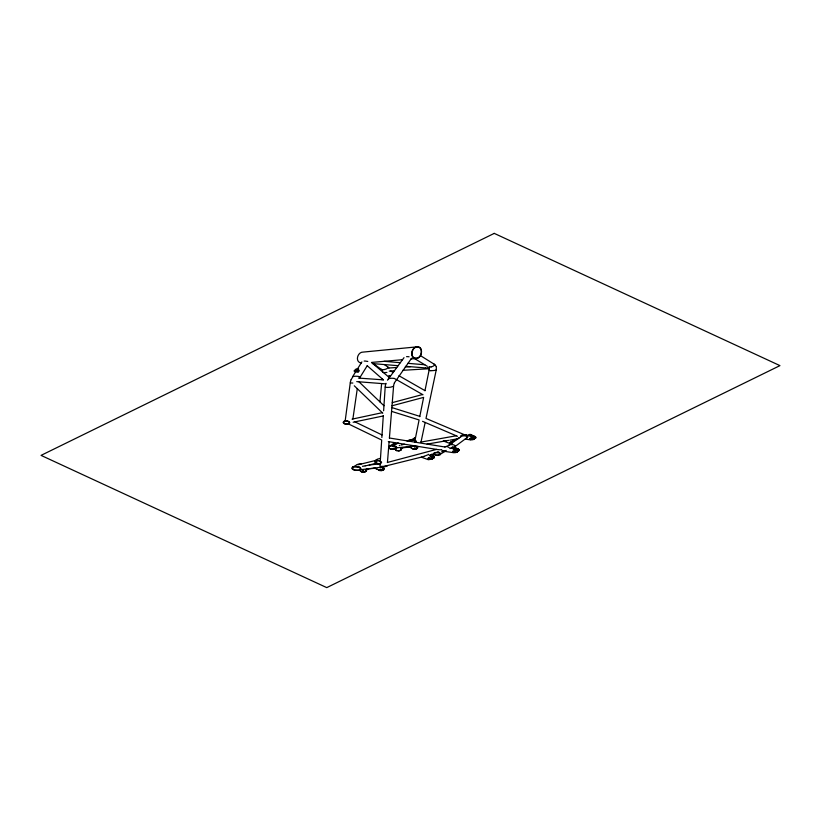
<?xml version="1.0" encoding="UTF-8"?>
<svg xmlns="http://www.w3.org/2000/svg" width="821" height="821" viewBox="0 0 821 821"><rect width="100%" height="100%" fill="white"/><g stroke="black" fill="none" stroke-linecap="round" stroke-linejoin="round"><path stroke-width="1.23" d="M382.668 371.913L382.504 370.784A12.736 5.86 -7.8 0 0 382.391 370.497L382.206 370.148A8.415 3.869 -7.8 0 0 381.744 369.594M434.33 452.956L433.56 453.9L434.155 454.813L438.106 455.47L444.366 451.827A2.607 1.201 -7.8 0 0 444.695 451.519M383.623 410.777L385.213 386.65A55.171 25.389 -7.8 0 1 385.993 383.335M380.061 464.686L380.852 463.198M380.38 459.893L381.693 440.046L348.402 423.903C345.641 425.565 340.14 422.138 345.302 420.783M381.857 437.49L383.294 415.703M387.43 462.572L389.113 441.739M389.4 438.147L393.577 386.239L390.878 387.122A12.212 5.614 -7.8 0 1 389.318 387.317L387.851 387.399A6.937 3.192 -7.8 0 1 386.773 387.399L385.213 387.091M379.938 401.9L381.621 383.551M381.97 379.743L382.063 378.717M389.236 377.486L389.421 375.71M345.179 420.834L350.28 382.73A51.928 23.901 -7.8 0 1 350.557 381.344L350.998 379.907M352.886 418.977L357.289 388.682M429.096 370.209L429.137 368.732M436.29 369.686L436.351 367.603A25.235 11.617 -7.8 0 0 436.218 366.936M366.577 470.679L366.792 469.448M359.577 378.153L360.121 377.013L358.5 376.439A9.513 4.372 -7.8 0 0 355.401 376.254A6.004 2.761 -7.8 0 0 353.677 376.398A2.412 1.108 -7.8 0 0 353.051 376.541L351.09 379.671M415.282 438.896L419.09 419.952L391.555 411.372M419.747 416.719L423.636 397.385L392.007 405.79M424.97 390.714L429.044 370.445L430.142 370.682A7.389 3.407 -7.8 0 0 430.922 370.692M421.009 442.067L425.155 422.456M436.228 369.994L425.996 418.443L464.183 434.627M401.377 449.559L401.643 448.41M394.398 382.832L411.578 358.223M360.111 377.198L367.285 365.622M381.447 462.716C382.73 462.274 378.337 459.267 375.638 461.135M387.512 380.195L404.004 357.669M361.148 363.087C354.569 361.774 357.617 351.819 363.108 352.096L417.027 346.852A2.176 1.006 -7.8 0 0 416.257 346.996C410.161 348.422 410.284 359.393 416.35 358.479C422.599 358.151 423.503 346.144 417.314 346.842M352.455 376.931L355.483 372.108L358.387 371.841M357.381 369.081L361.897 361.897M420.485 355.647L434.648 364.493M388.312 379.015L388.702 378.738A2.299 1.057 -7.8 0 1 389.554 378.481A5.265 2.422 -7.8 0 1 391.412 378.276L391.648 378.265A8.261 3.797 -7.8 0 1 394.46 378.491M467.365 437.501L467.262 437.593A2.545 1.17 -7.8 0 0 467.303 437.049L466.513 436.3M475.441 438.086L475.297 438.188A2.268 1.047 -7.8 0 1 474.538 438.578M440.313 454.742C442.262 452.402 436.546 451.776 434.453 452.905A2.442 1.129 -7.8 0 0 434.135 453.1L434.135 453.1M466.554 438.147L467.211 437.521L454.506 446.932L455.008 446.367A3.294 1.519 -7.8 0 0 454.721 445.454L454.229 445.115A4.813 2.217 -7.8 0 0 452.238 444.633L452.012 444.623A3.592 1.652 -7.8 0 0 449.97 444.808L449.046 445.115A2.165 0.995 -7.8 0 0 448.625 445.362L461.115 436.546A2.083 0.954 -7.8 0 1 461.515 436.31L462.418 436.013A4.013 1.847 -7.8 0 1 466.451 436.32M461.022 435.684L461.72 435.253M449.887 448.584L452.217 447.26M469.171 434.997L470.033 434.371L475.01 436.495M432.308 459.031L428.388 459.719L421.306 457.143M431.271 454.516L429.886 455.47L432.431 457.718M451.242 442.858L451.817 442.632A1.426 0.657 -7.8 0 1 452.587 442.57M415.293 441.883C417.201 440.035 412.296 439.451 411.044 440.364M349.048 423.605C351.696 422.374 346.729 419.685 344.215 421.245M383.222 470.105L383.766 469.745A2.278 1.047 -7.8 0 0 384.238 468.863M416.791 448.697L417.232 448.42A2.165 0.995 -7.8 0 0 417.715 447.599M395.66 448.471L396.286 447.096A4.926 2.268 -7.8 0 1 392.859 446.142M416.165 441.636C415.898 442.375 416.288 439.214 413.733 439.81M366.043 471.326L365.478 471.675A1.95 0.893 -7.8 0 0 365.95 471.069L366.187 469.838A1.786 0.821 -7.8 0 1 366.638 469.273M380.185 458.426C372.139 459.75 374.438 464.963 380.123 463.475M414.359 438.116L410.623 440.333A2.504 1.149 -7.8 0 0 410.018 441.298M436.136 370.086L435.376 370.302A11.925 5.49 -7.8 0 1 430.933 370.651M352.825 467.128L357.268 464.583M392.869 444.202L389.318 446.234A2.925 1.344 -7.8 0 0 388.918 446.511M427.433 455.008L424.283 456.271M395.743 448.687L395.117 448.954L395.763 450.021M448.081 445.68L446.285 446.501L447.158 446.634A9.308 4.29 -7.8 0 1 449.251 447.691M410.716 440.282L413.579 439.964M395.435 448.594C385.234 451.653 389.092 441.944 396.245 447.014M400.227 450.534L400.812 448.769A1.909 0.883 -7.8 0 1 402.044 447.886M365.324 471.757L361.527 471.901L359.783 469.981M459.432 437.737L451.447 441.626A1.919 0.883 -7.8 0 0 451.201 441.77L450.093 442.55A1.97 0.903 -7.8 0 1 450.39 442.375L458.385 438.476M383.007 470.217L379.6 470.505L376.716 468.935A4.002 1.847 -7.8 0 0 373.699 468.298M468.77 434.945L470.033 434.371M446.09 446.573L444.931 447.004M395.229 448.913L396.358 450.452L398.719 450.832M445.67 450.657L445.7 450.637A5.357 2.463 -7.8 0 0 446.255 450.421M355.339 369.676L354.025 370.959L355.514 372.108M381.201 469.715L379.846 469.53M472.352 438.907L472.393 438.896A3.766 1.734 -7.8 0 1 471.623 438.845L470.176 438.64M380.061 469.109L381.488 469.355M357.956 371.964C363.354 368.855 350.136 369.871 358.561 368.732M395.075 448.964L391.268 449.21L388.61 447.948M382.514 467.057L383.376 469.14M424.077 456.332L422.107 456.917M357.135 371.359L357.197 371.338A1.283 0.595 -7.8 0 1 355.667 371.133A1.283 0.595 -7.8 0 1 356.119 370.353A1.293 0.595 -7.8 0 1 357.587 370.528A1.293 0.595 -7.8 0 1 357.135 371.308M444.992 450.873L444.418 451.047M392.253 402.639L422.558 394.532M393.259 444.541L398.226 443.207M407.011 440.856L411.988 439.522M392.469 444.808L398.349 443.227M407.124 440.877L411.824 439.615M387.44 462.449L436.536 449.385M401.243 445.044L404.414 444.202M384.957 465.538A5.675 2.617 -7.8 0 0 385.675 466L421.368 457.123M430.461 454.721L433.56 453.91M441.626 451.786L444.038 451.15L442.663 450.77A7.235 3.335 -7.8 0 1 442.191 450.401A11.884 5.47 -7.8 0 1 441.575 449.692M363.405 471.295L362.205 471.038M386.978 466.195L387.009 466.184A16.01 7.368 -7.8 0 1 381.652 467.159L360.142 469.797L360.973 468.524L359.803 467.241L354.21 466.626A2.966 1.365 -7.8 0 0 352.876 467.098M399.868 445.393L399.283 445.536M358.233 464.737L377.568 459.986M367.326 465.435L376.121 463.311M362.543 470.628L363.816 470.905M431.323 366.823L431.538 366.771A4.444 2.042 -7.8 0 0 433.97 365.632A3.407 1.57 -7.8 0 0 434.514 364.565L434.135 364.114M352.055 419.151L382.288 412.686M384.454 369.512L384.875 369.419A4.926 2.268 -7.8 0 0 387.122 368.496L387.266 368.403A3.551 1.632 -7.8 0 0 387.902 367.736L387.923 367.151A1.806 0.831 -7.8 0 0 387.728 366.956L384.361 364.575M353.143 422.23L383.274 415.96M366.494 465.62L365.786 465.764M365.612 465.794L365.171 465.876M420.691 442.119L456.271 435.777M364.267 472.085L364.329 472.075A3.366 1.55 -7.8 0 1 360.747 471.131M364.627 465.979L362.492 466.328M427.074 444.11L443.925 441.195M449.867 440.169L456.938 438.948M381.847 470.566L381.909 470.556A1.991 0.913 -7.8 0 0 383.171 469.191M448.656 440.374L446.491 440.682M381.714 470.587L381.786 470.577A3.5 1.611 -7.8 0 1 378.584 469.971M446.419 440.692L445.977 440.744M437.295 452.032L438.742 451.93M445.844 440.754L444.11 440.918M398.883 450.883L399.796 450.698L396.574 450.626M406.539 356.683L407.647 356.642A5.059 2.33 -7.8 0 1 408.386 356.694L409.084 356.796M415.18 445.947L397.302 447.763L395.896 448.605L396.738 447.455L395.763 446.244L390.663 445.741A2.986 1.375 -7.8 0 0 389.37 446.203M417.027 347.098C411.834 346.698 409.145 358.49 416.421 358.233C422.743 357.556 422.856 346.4 417.222 347.088M369.286 464.963L380.123 463.865M416.226 358.49L411.054 358.941M402.516 359.701L371.492 362.43L389.359 377.588M381.632 467.149L380.482 466.821A6.363 2.925 -7.8 0 1 380.195 464.994M388.836 367.993L396.769 367.521M405.235 367.008L410.377 366.7M389.257 371.123L394.337 370.815M402.854 370.302L429.475 368.711M440.764 449.764L439.04 449.754M415.241 448.009L414.492 447.856M428.983 368.075L427.546 368.054M427.433 368.044L425.678 367.952M358.418 378.071L383.458 379.856M356.725 381.621L385.808 383.879M372.919 363.631L398.103 365.694M405.738 366.32L425.442 367.931M384.064 361.322L400.309 362.697M407.883 363.334L424.796 364.76M465.528 434.699L465.835 434.75A4.659 2.145 -7.8 0 1 466.328 434.853L464.234 434.761A3.91 1.796 -7.8 0 0 462.808 435.068L462.295 435.263A3.653 1.683 -7.8 0 0 460.776 436.803M465.22 439.122L470.31 439.82M443.689 451.242L453.213 452.628M388.312 441.606L438.363 449.682M389.411 438.004L444.992 447.014M394.46 378.491L422.979 394.768M367.787 361.445L365.129 361.045A4.259 1.96 -7.8 0 0 364.165 361.076M391.863 407.575L419.818 416.36M443.268 440.949L449.682 443.371M428.336 458.036L429.034 458.303A4.382 2.011 -7.8 0 0 430.286 458.59A4.002 1.837 -7.8 0 0 430.789 458.631M350.351 382.843L351.809 383.027A8.795 4.043 -7.8 0 0 352.845 383.017M473.717 437.47L470.105 435.93L471.275 435.068L474.866 436.608A2.894 1.334 -7.8 0 1 475.564 438.096M468.411 435.376L473.573 437.572A2.925 1.344 -7.8 0 1 474.281 439.081M457.502 436.31L422.569 421.337M452.771 446.686L458.282 449.036M458.108 449.159L454.249 447.517L452.894 448.502L456.774 450.165M451.222 447.989L456.609 450.288M396.481 450.585L395.866 450.175M354.939 421.861L382.022 434.935M388.928 375.433L390.344 376.244M390.724 371.03L393.156 372.426M398.944 375.731L424.991 390.642M414.595 358.633L427.341 366.299M412.347 448.697L410.9 447.712A3.233 1.488 -7.8 0 0 408.294 447.229L402.783 447.763A2.258 1.037 -7.8 0 0 402.208 447.856M372.313 363.139L381.447 369.368M352.568 469.355L355.308 470.402L358.726 470.32A3.192 1.468 -7.8 0 0 359.69 470.033A2.873 1.324 -7.8 0 0 360.009 469.869M367.223 365.725L383.356 379.846M431.384 454.485L433.878 456.692A2.802 1.293 -7.8 0 1 433.94 457.902M428.213 454.28L432.257 457.841M431.63 454.413L434.052 456.568M358.962 381.796L383.951 405.738M354.282 385.798L382.802 413.179M360.409 471.192L359.68 470.023M382.104 467.303L383.212 469.181M383.191 466.964L384.187 468.668M415.939 446.111C418.833 450.185 412.83 449.816 411.013 447.691A3.438 1.58 -7.8 0 0 408.181 447.168M417.037 446.244L417.663 447.424M436.074 366.484L435.746 365.766A14.891 6.855 -7.8 0 0 434.761 364.575M463.988 434.627A6.188 2.853 -7.8 0 1 464.768 434.637M366.474 470.936A2.145 0.985 -7.8 0 1 366.063 471.326M361.209 463.927A4.464 2.053 -7.8 0 0 358.654 464.07A2.956 1.355 -7.8 0 0 357.32 464.553M458.18 449.108A3.089 1.416 -7.8 0 1 458.918 450.729A3.11 1.426 -7.8 0 0 458.015 449.231M402.895 447.804A1.806 0.831 -7.8 0 0 401.079 448.718L400.894 449.867A1.919 0.883 -7.8 0 1 400.412 450.431L400.864 450.154A2.042 0.934 -7.8 0 0 401.274 449.795M431.487 456.753A1.642 0.759 -7.8 0 1 432.493 457.492M450.544 443.976A2.596 1.201 -7.8 0 1 449.98 442.529M455.665 451.499A1.652 0.759 -7.8 0 0 453.644 450.801L453.018 450.986A1.663 0.759 -7.8 0 0 454.896 451.807L455.573 451.612A1.139 0.523 -7.8 0 1 455.101 451.745M432.369 457.738A2.72 1.252 -7.8 0 1 432.38 459.042M410.387 441.277A2.196 1.006 -7.8 0 1 410.9 440.425M392.931 444.171A2.986 1.375 -7.8 0 1 394.172 443.72A4.084 1.878 -7.8 0 1 396.564 443.535M415.139 441.975A1.97 0.903 -7.8 0 1 414.81 442.119M472.198 438.157A1.765 0.811 -7.8 0 1 471.736 438.045M466.605 434.935A4.413 2.032 -7.8 0 1 467.016 435.099A1.129 0.523 -7.8 0 0 467.765 435.222M473.491 437.624A2.915 1.344 -7.8 0 1 474.128 439.184M428.234 458.118A1.488 0.688 -7.8 0 1 429.988 457.913A1.488 0.688 -7.8 0 1 430.532 458.631M428.336 458.251A1.488 0.688 -7.8 0 0 428.89 458.96A1.488 0.688 -7.8 0 0 430.635 458.765L430.317 458.857A1.642 0.759 -7.8 0 1 428.377 458.549M429.681 367.018A2.935 1.355 -7.8 0 1 428.747 366.946M456.671 450.236A3.11 1.437 -7.8 0 1 457.43 451.868M456.507 450.36A3.11 1.437 -7.8 0 1 457.266 451.991M472.609 437.029A1.55 0.718 -7.8 0 1 473.881 437.265M455.398 449.631A1.673 0.77 -7.8 0 1 457.215 450.37M376.675 468.955A3.879 1.786 -7.8 0 0 374.181 468.35A2.648 1.221 -7.8 0 0 373.822 468.381L367.859 468.842A2.022 0.934 -7.8 0 0 365.704 469.91L365.571 471.141A1.724 0.79 -7.8 0 1 364.38 471.993M470.002 438.896A1.406 0.647 -7.8 0 0 471.921 439.071L472.137 438.968A1.529 0.698 -7.8 0 1 470.207 438.26M470.361 438.178A1.406 0.647 -7.8 0 1 472.67 438.229M433.991 456.589A2.709 1.242 -7.8 0 1 434.001 457.882L433.745 457.995A2.104 0.965 -7.8 0 1 432.985 458.364M352.712 469.253A4.177 1.919 -7.8 0 1 352.63 467.087M434.494 452.853A3.192 1.468 -7.8 0 1 435.13 452.545M393.598 385.962A48.552 22.341 -7.8 0 1 394.306 383.099M381.437 369.368A2.227 1.026 -7.8 0 0 382.802 369.666A3.582 1.652 -7.8 0 0 384.454 369.512M383.838 466.277A5.306 2.442 -7.8 0 1 381.365 466.328M414.451 438.055A2.299 1.057 -7.8 0 1 415.385 437.716M458.703 450.77A2.299 1.057 -7.8 0 1 457.974 451.119M474.784 436.659A2.904 1.334 -7.8 0 1 475.421 438.209M457.153 452.084A3.12 1.437 -7.8 0 1 453.305 452.556M366.966 469.109A1.899 0.872 -7.8 0 1 367.993 468.904M474.035 439.266A2.966 1.365 -7.8 0 1 470.392 439.758M387.728 366.956A14.819 6.814 -7.8 0 1 388.887 368.065M416.688 448.892A3.027 1.396 -7.8 0 1 412.573 448.625M451.181 443.443A1.273 0.585 -7.8 0 1 451.088 442.981M386.907 372.426A9.944 4.577 -7.8 0 1 384.095 372.57A4.936 2.268 -7.8 0 1 383.397 372.529M455.06 451.673A1.652 0.759 -7.8 0 1 453.161 451.427M468.011 436.269A4.864 2.237 -7.8 0 1 467.57 437.265M452.299 442.765A3.879 1.786 -7.8 0 1 451.745 442.642M432.195 457.861A2.802 1.293 -7.8 0 1 432.318 459.062M431.323 366.823A3.633 1.673 -7.8 0 1 429.681 367.028M392.787 446.162A4.587 2.114 -7.8 0 1 392.417 445.711M359.752 467.652A6.24 2.873 -7.8 0 1 357.299 466.697M451.837 443.094A2.709 1.242 -7.8 0 1 451.437 442.817M433.991 453.9L436.29 455.275L439.912 454.66A2.196 1.016 -7.8 0 0 440.2 454.393L439.286 452.905L435.766 452.699A2.258 1.037 -7.8 0 0 434.145 453.5L434.001 453.839M375.259 462.049C383.253 467.775 381.621 456.794 375.259 462.049M343.424 422.425L344.83 423.769L347.888 423.821A2.165 0.995 -7.8 0 0 348.422 423.636C351.203 422.025 346.452 420.28 344.902 421.265A2.206 1.016 -7.8 0 0 344.42 421.43L343.424 422.425M352.342 468.196L354.087 469.899L358.12 470.248A2.74 1.262 -7.8 0 0 360.511 469.048C360.501 466.502 356.632 466.513 354.764 466.718A2.771 1.273 -7.8 0 0 353.194 467.211A2.699 1.242 -7.8 0 0 352.476 467.837L352.342 468.196M494.242 233.38L41.05 455.378L326.758 587.62L779.95 365.622L494.242 233.38"/></g></svg>
